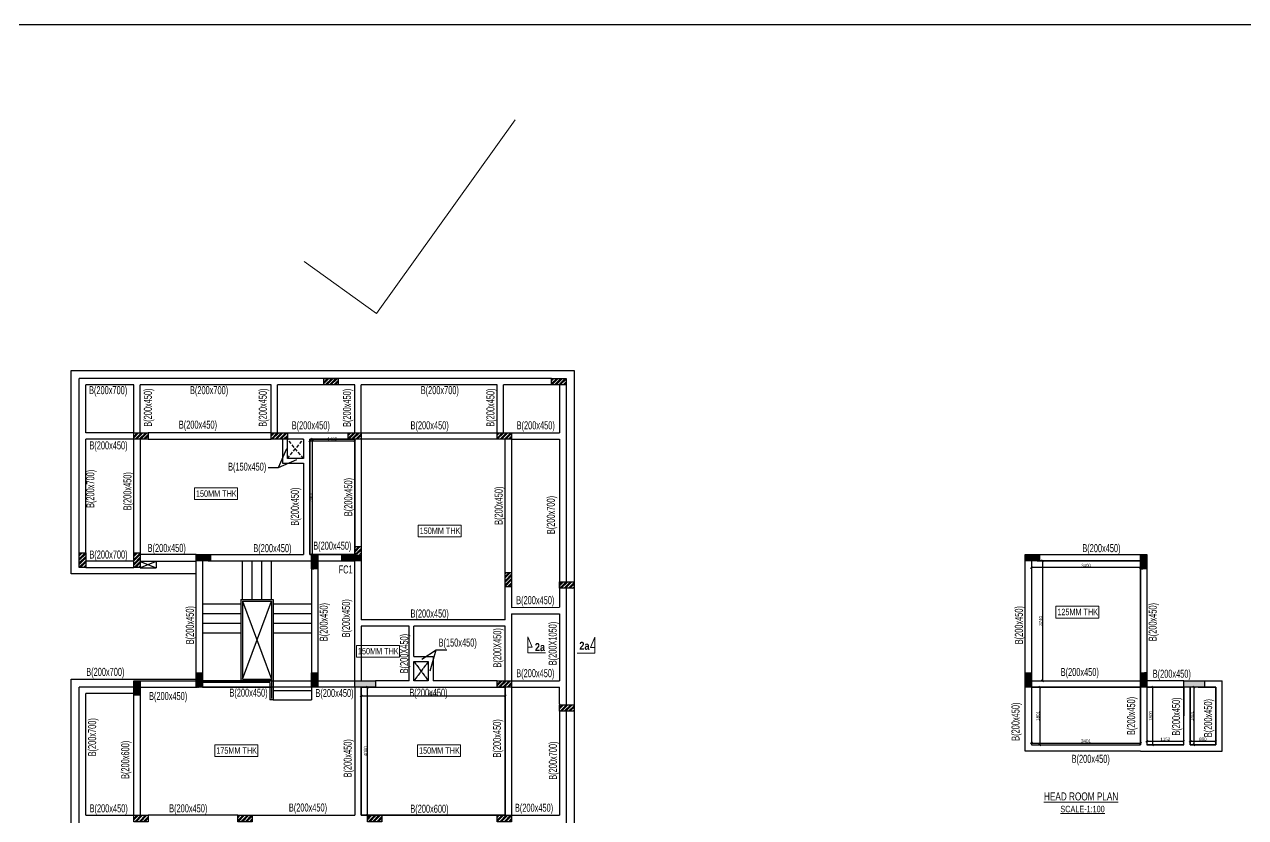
# Model space of a CAD drawing. Header units: millimetres. Extents: x 1798 to 243113, y 1193 to 150435.
# Drawn here: x 169807 to 207941, y 125672 to 150435 of the extents above; entities that cross this region are included whole.
import ezdxf

# ---------------------------------------------------------------- set-up
doc = ezdxf.new("R2010")
doc.units = ezdxf.units.MM
for name, pattern in [('CENTER', [50.8, 31.75, -6.35, 6.35, -6.35]), ('HIDDEN', [0.375, 0.25, -0.125]), ('HIDDEN2', [0.1875, 0.125, -0.0625])]:
    doc.linetypes.add(name, pattern=pattern)
for name, color, linetype, lineweight in [('-S-TEXT', 6, 'Continuous', 0), ('A-OPNG-WNDW', 4, 'Continuous', 20), ('A-SHAFT', 8, 'Continuous', 0), ('A-WALL', 1, 'Continuous', 30), ('S - BEAM TXT', 30, 'Continuous', 13), ('S - SLAB TXT', 2, 'Continuous', 13), ('SEC TEXT', 50, 'Continuous', 5), ('section symb', 5, 'Continuous', 0)]:
    doc.layers.add(name, color=color, linetype=linetype, lineweight=lineweight)
for name, color, linetype in [('A-RAILING', 212, 'Continuous'), ('A-STAIRCASE', 32, 'Continuous'), ('A-WALL-PATT', 7, 'Continuous'), ('beam', 4, 'Continuous'), ('column', 5, 'Continuous')]:
    doc.layers.add(name, color=color, linetype=linetype)
doc.styles.add('ARIAL', font='arial.ttf')
doc.styles.add('GFC', font='ARIALN.TTF')
doc.styles.add('S - GRID TXT', font='ARIALNB.TTF')
doc.styles.add('sd', font='ARIALNB.TTF')
doc.styles.add('SOBHA', font='swisscl.ttf')
doc.dimstyles.new('GFC- 50', dxfattribs={"dimscale": 100, "dimtxt": 1, "dimasz": 0.6, "dimexe": 0.2, "dimexo": 0, "dimgap": 0.1, "dimtad": 1, "dimdec": 0, "dimzin": 1, "dimdsep": 46, "dimtxsty": 'GFC', "dimblk": 'OBLIQUE', "dimcen": 0, "dimclrd": 8, "dimclre": 8, "dimclrt": 6, "dimazin": 2, "dimtfac": 1, "dimtdec": 0, "dimtmove": 1, "dimatfit": 3, "dimfxl": 1, "dimtolj": 1, "dimlwd": -1, "dimlwe": 9, "dimarcsym": 0})
pattern_1 = [(225, (92971.44, 144388.79), (66.29126, -66.29126), []), (225, (92927.24, 144388.79), (66.29126, -66.29126), [])]
pattern_2 = [(225, (90407.93, 155593.53), (66.29126, -66.29126), []), (225, (90363.74, 155593.53), (66.29126, -66.29126), [])]

# ---------------------------------------------------------------- blocks, each defined once
blk = doc.blocks.new('_OBLIQUE')
at = {"color": 0, "linetype": 'ByBlock'}
blk.add_line((-0.5, -0.5), (0.5, 0.5), dxfattribs=at)
blk = doc.blocks.new('*D753')
at = {"color": 8, "linetype": 'CENTER', "lineweight": 9, "transparency": 16777216}
for p, q in [((178720, 137483), (178720, 137411)), ((180120, 137483), (180120, 137411))]:
    blk.add_line(p, q, dxfattribs=at)
at = {"color": 8, "transparency": 16777216}
blk.add_line((178720, 137431), (180120, 137431), dxfattribs=at)
at = {"color": 8, "transparency": 16777216, "xscale": 60, "yscale": 60, "zscale": 60, "rotation": 180}
blk.add_blockref('_OBLIQUE', (178720, 137431), dxfattribs=at)
at = {"color": 8, "transparency": 16777216, "xscale": 60, "yscale": 60, "zscale": 60}
blk.add_blockref('_OBLIQUE', (180120, 137431), dxfattribs=at)
at = {"color": 6, "transparency": 16777216, "insert": (179420, 137492), "char_height": 100, "attachment_point": 5, "style": 'GFC'}
blk.add_mtext('\\A1;1400', dxfattribs=at)
blk = doc.blocks.new('*D754')
at = {"color": 8, "linetype": 'CENTER', "lineweight": 9, "transparency": 16777216}
for p, q in [((178720, 137483), (178826, 137483)), ((178720, 133883), (178826, 133883))]:
    blk.add_line(p, q, dxfattribs=at)
at = {"color": 8, "transparency": 16777216}
blk.add_line((178806, 133883), (178806, 137483), dxfattribs=at)
at = {"color": 8, "transparency": 16777216, "xscale": 60, "yscale": 60, "zscale": 60}
for p, rotation in [((178806, 137483), 90), ((178806, 133883), 270)]:
    blk.add_blockref('_OBLIQUE', p, dxfattribs=dict(at, rotation=rotation))
at = {"color": 6, "transparency": 16777216, "insert": (178744, 135683), "char_height": 100, "attachment_point": 5, "rotation": 90, "style": 'GFC'}
blk.add_mtext('\\A1;3601', dxfattribs=at)
blk = doc.blocks.new('*D755')
at = {"color": 8, "linetype": 'CENTER', "lineweight": 9, "transparency": 16777216}
for p, q in [((180320, 129743), (180539, 129743)), ((180320, 125743), (180539, 125743))]:
    blk.add_line(p, q, dxfattribs=at)
at = {"color": 8, "transparency": 16777216}
blk.add_line((180519, 125743), (180519, 129743), dxfattribs=at)
at = {"color": 8, "transparency": 16777216, "xscale": 60, "yscale": 60, "zscale": 60}
for p, rotation in [((180519, 129743), 90), ((180519, 125743), 270)]:
    blk.add_blockref('_OBLIQUE', p, dxfattribs=dict(at, rotation=rotation))
at = {"color": 6, "transparency": 16777216, "insert": (180457, 127743), "char_height": 100, "attachment_point": 5, "rotation": 90, "style": 'GFC'}
blk.add_mtext('\\A1;4000', dxfattribs=at)
blk = doc.blocks.new('*D756')
at = {"color": 8, "linetype": 'CENTER', "lineweight": 9, "transparency": 16777216}
for p, q in [((180320, 129743), (180320, 129449)), ((184820, 129743), (184820, 129449))]:
    blk.add_line(p, q, dxfattribs=at)
at = {"color": 8, "transparency": 16777216}
blk.add_line((180320, 129469), (184820, 129469), dxfattribs=at)
at = {"color": 8, "transparency": 16777216, "xscale": 60, "yscale": 60, "zscale": 60, "rotation": 180}
blk.add_blockref('_OBLIQUE', (180320, 129469), dxfattribs=at)
at = {"color": 8, "transparency": 16777216, "xscale": 60, "yscale": 60, "zscale": 60}
blk.add_blockref('_OBLIQUE', (184820, 129469), dxfattribs=at)
at = {"color": 6, "transparency": 16777216, "insert": (182570, 129530), "char_height": 100, "attachment_point": 5, "style": 'GFC'}
blk.add_mtext('\\A1;4500', dxfattribs=at)
blk = doc.blocks.new('*D763')
at = {"color": 8, "linetype": 'CENTER', "lineweight": 9, "transparency": 16777216}
for p, q in [((201258, 133683), (201258, 133462)), ((204658, 133683), (204658, 133462))]:
    blk.add_line(p, q, dxfattribs=at)
at = {"color": 8, "transparency": 16777216}
blk.add_line((204658, 133482), (201258, 133482), dxfattribs=at)
at = {"color": 8, "transparency": 16777216, "xscale": 60, "yscale": 60, "zscale": 60, "rotation": 180}
blk.add_blockref('_OBLIQUE', (201258, 133482), dxfattribs=at)
at = {"color": 8, "transparency": 16777216, "xscale": 60, "yscale": 60, "zscale": 60}
blk.add_blockref('_OBLIQUE', (204658, 133482), dxfattribs=at)
at = {"color": 6, "transparency": 16777216, "insert": (202958, 133543), "char_height": 100, "attachment_point": 5, "style": 'GFC'}
blk.add_mtext('\\A1;3400', dxfattribs=at)
blk = doc.blocks.new('*D764')
at = {"color": 8, "linetype": 'CENTER', "lineweight": 9, "transparency": 16777216}
for p, q in [((201258, 133683), (201621, 133683)), ((201258, 129943), (201621, 129943))]:
    blk.add_line(p, q, dxfattribs=at)
at = {"color": 8, "transparency": 16777216}
blk.add_line((201601, 133683), (201601, 129943), dxfattribs=at)
at = {"color": 8, "transparency": 16777216, "xscale": 60, "yscale": 60, "zscale": 60}
for p, rotation in [((201601, 133683), 90), ((201601, 129943), 270)]:
    blk.add_blockref('_OBLIQUE', p, dxfattribs=dict(at, rotation=rotation))
at = {"color": 6, "transparency": 16777216, "insert": (201540, 131813), "char_height": 100, "attachment_point": 5, "rotation": 90, "style": 'GFC'}
blk.add_mtext('\\A1;3740', dxfattribs=at)
blk = doc.blocks.new('*D765')
at = {"color": 8, "linetype": 'CENTER', "lineweight": 9, "transparency": 16777216}
for p, q in [((201258, 127943), (201258, 128020)), ((204659, 127943), (204659, 128020))]:
    blk.add_line(p, q, dxfattribs=at)
at = {"color": 8, "transparency": 16777216}
blk.add_line((201258, 128000), (204659, 128000), dxfattribs=at)
at = {"color": 8, "transparency": 16777216, "xscale": 60, "yscale": 60, "zscale": 60, "rotation": 180}
blk.add_blockref('_OBLIQUE', (201258, 128000), dxfattribs=at)
at = {"color": 8, "transparency": 16777216, "xscale": 60, "yscale": 60, "zscale": 60}
blk.add_blockref('_OBLIQUE', (204659, 128000), dxfattribs=at)
at = {"color": 6, "transparency": 16777216, "insert": (202959, 128061), "char_height": 100, "attachment_point": 5, "style": 'GFC'}
blk.add_mtext('\\A1;3401', dxfattribs=at)
blk = doc.blocks.new('*D728')
at = {"color": 8, "linetype": 'CENTER', "lineweight": 9, "transparency": 16777216}
for p, q in [((201258, 129744), (201534, 129744)), ((201258, 127943), (201534, 127943))]:
    blk.add_line(p, q, dxfattribs=at)
at = {"color": 8, "transparency": 16777216}
blk.add_line((201514, 129744), (201514, 127943), dxfattribs=at)
at = {"color": 8, "transparency": 16777216, "xscale": 60, "yscale": 60, "zscale": 60}
for p, rotation in [((201514, 129744), 90), ((201514, 127943), 270)]:
    blk.add_blockref('_OBLIQUE', p, dxfattribs=dict(at, rotation=rotation))
at = {"color": 6, "transparency": 16777216, "insert": (201453, 128844), "char_height": 100, "attachment_point": 5, "rotation": 90, "style": 'GFC'}
blk.add_mtext('\\A1;1801', dxfattribs=at)
blk = doc.blocks.new('*D729')
at = {"color": 8, "linetype": 'CENTER', "lineweight": 9, "transparency": 16777216}
for p, q in [((204857, 129743), (205059, 129743)), ((204857, 127943), (205059, 127943))]:
    blk.add_line(p, q, dxfattribs=at)
at = {"color": 8, "transparency": 16777216}
blk.add_line((205039, 129743), (205039, 127943), dxfattribs=at)
at = {"color": 8, "transparency": 16777216, "xscale": 60, "yscale": 60, "zscale": 60}
for p, rotation in [((205039, 129743), 90), ((205039, 127943), 270)]:
    blk.add_blockref('_OBLIQUE', p, dxfattribs=dict(at, rotation=rotation))
at = {"color": 6, "transparency": 16777216, "insert": (204978, 128843), "char_height": 100, "attachment_point": 5, "rotation": 90, "style": 'GFC'}
blk.add_mtext('\\A1;1800', dxfattribs=at)
blk = doc.blocks.new('*D730')
at = {"color": 8, "linetype": 'CENTER', "lineweight": 9, "transparency": 16777216}
for p, q in [((204857, 127943), (204857, 128076)), ((206008, 127943), (206008, 128076))]:
    blk.add_line(p, q, dxfattribs=at)
at = {"color": 8, "transparency": 16777216}
blk.add_line((204857, 128056), (206008, 128056), dxfattribs=at)
at = {"color": 8, "transparency": 16777216, "xscale": 60, "yscale": 60, "zscale": 60, "rotation": 180}
blk.add_blockref('_OBLIQUE', (204857, 128056), dxfattribs=at)
at = {"color": 8, "transparency": 16777216, "xscale": 60, "yscale": 60, "zscale": 60}
blk.add_blockref('_OBLIQUE', (206008, 128056), dxfattribs=at)
at = {"color": 6, "transparency": 16777216, "insert": (205432, 128117), "char_height": 100, "attachment_point": 5, "style": 'GFC'}
blk.add_mtext('\\A1;1152', dxfattribs=at)
blk = doc.blocks.new('*D731')
at = {"color": 8, "linetype": 'CENTER', "lineweight": 9, "transparency": 16777216}
for p, q in [((206208, 129743), (206347, 129743)), ((206208, 127943), (206347, 127943))]:
    blk.add_line(p, q, dxfattribs=at)
at = {"color": 8, "transparency": 16777216}
blk.add_line((206327, 129743), (206327, 127943), dxfattribs=at)
at = {"color": 8, "transparency": 16777216, "xscale": 60, "yscale": 60, "zscale": 60}
for p, rotation in [((206327, 129743), 90), ((206327, 127943), 270)]:
    blk.add_blockref('_OBLIQUE', p, dxfattribs=dict(at, rotation=rotation))
at = {"color": 6, "transparency": 16777216, "insert": (206265, 128843), "char_height": 100, "attachment_point": 5, "rotation": 90, "style": 'GFC'}
blk.add_mtext('\\A1;1801', dxfattribs=at)
blk = doc.blocks.new('*D732')
at = {"color": 8, "linetype": 'CENTER', "lineweight": 9, "transparency": 16777216}
for p, q in [((206208, 127943), (206208, 128080)), ((207008, 127943), (207008, 128080))]:
    blk.add_line(p, q, dxfattribs=at)
at = {"color": 8, "transparency": 16777216}
blk.add_line((206208, 128060), (207008, 128060), dxfattribs=at)
at = {"color": 8, "transparency": 16777216, "xscale": 60, "yscale": 60, "zscale": 60, "rotation": 180}
blk.add_blockref('_OBLIQUE', (206208, 128060), dxfattribs=at)
at = {"color": 8, "transparency": 16777216, "xscale": 60, "yscale": 60, "zscale": 60}
blk.add_blockref('_OBLIQUE', (207008, 128060), dxfattribs=at)
at = {"color": 6, "transparency": 16777216, "insert": (206608, 128121), "char_height": 100, "attachment_point": 5, "style": 'GFC'}
blk.add_mtext('\\A1;800', dxfattribs=at)

msp = doc.modelspace()

# ---------------------------------------------------------------- hatches: boundary and pattern name
at = {"transparency": 33554559}
h = msp.add_hatch(color=8, dxfattribs=at)
h.dxf.hatch_style = 1
h.paths.add_polyline_path([(179719.9, 133882.6), (180119.9, 133882.6), (180119.9, 133682.7), (179719.9, 133682.7)])
h = msp.add_hatch(color=8, dxfattribs=at)
h.dxf.hatch_style = 1
h.paths.add_polyline_path([(180319.9, 133883.1), (180119.9, 133883.1), (180119.9, 133683.1), (180319.9, 133683.1)])
at = {"layer": 'A-WALL-PATT', "ltscale": 25}
h = msp.add_hatch(dxfattribs=at)
h.set_pattern_fill('ANSI32', color=8, scale=250, angle=180)
h.set_pattern_definition(pattern_1)
h.paths.add_polyline_path([(179605, 139183.1), (179605, 139383.1), (179155, 139383.1), (179155, 139183.1)])
h = msp.add_hatch(dxfattribs=at)
h.set_pattern_fill('ANSI32', color=8, scale=250, angle=180)
h.set_pattern_definition(pattern_1)
h.paths.add_polyline_path([(186719.6, 139183.1), (186719.6, 139383.1), (186269.6, 139383.1), (186269.6, 139183.1)])
h = msp.add_hatch(dxfattribs=at)
h.set_pattern_fill('ANSI32', color=8, scale=250, angle=180)
h.set_pattern_definition(pattern_1)
h.paths.add_polyline_path([(173670, 137683.1), (173220, 137683.1), (173220, 137483.1), (173670, 137483.1)])
h = msp.add_hatch(dxfattribs=at)
h.set_pattern_fill('ANSI32', color=8, scale=250, angle=180)
h.set_pattern_definition(pattern_1)
h.paths.add_polyline_path([(177510, 137683.1), (177510, 137483.1), (178020, 137483.1), (178020, 137683.1)])
h = msp.add_hatch(dxfattribs=at)
h.set_pattern_fill('ANSI32', color=8, scale=250, angle=180)
h.set_pattern_definition(pattern_1)
h.paths.add_polyline_path([(179920, 137483.5), (180320, 137483.5), (180320, 137683.5), (179920, 137683.5)])
h = msp.add_hatch(dxfattribs=at)
h.set_pattern_fill('ANSI32', color=8, scale=250, angle=180)
h.set_pattern_definition(pattern_1)
h.paths.add_polyline_path([(184570, 137683.1), (184570, 137483.1), (185020, 137483.1), (185020, 137683.1)])
h = msp.add_hatch(dxfattribs=at)
h.set_pattern_fill('ANSI32', color=8, scale=250, angle=180)
h.set_pattern_definition(pattern_1)
h.paths.add_polyline_path([(171519.6, 133483.1), (171719.6, 133483.1), (171719.6, 133933.1), (171519.6, 133933.1)])
h = msp.add_hatch(dxfattribs=at)
h.set_pattern_fill('ANSI32', color=8, scale=250, angle=180)
h.set_pattern_definition(pattern_1)
h.paths.add_polyline_path([(173219.9, 133483.1), (173419.9, 133483.1), (173419.9, 133933.1), (173219.9, 133933.1)])
at = {"layer": 'A-WALL-PATT'}
h = msp.add_hatch(dxfattribs=at)
h.set_pattern_fill('ANSI31', color=8)
h.set_pattern_definition([(45, (94454.39451, 144389.25529), (-0.08838834765, 0.08838834765), [])])
h.paths.add_polyline_path([(175169.9, 133883.1), (175169.9, 133683.1), (175619.9, 133683.1), (175619.9, 133883.1)])
h = msp.add_hatch(dxfattribs=at)
h.set_pattern_fill('ANSI31', color=8, angle=-90)
h.set_pattern_definition([(315, (189476.10715, 218196.24599), (0.08838834765, 0.08838834765), [])])
h.paths.add_polyline_path([(178970, 133883.1), (178770, 133883.1), (178770, 133433.1), (178970, 133433.1)])
at = {"layer": 'A-WALL-PATT', "ltscale": 25}
h = msp.add_hatch(dxfattribs=at)
h.set_pattern_fill('ANSI32', color=8, scale=250, angle=180)
h.set_pattern_definition(pattern_1)
h.paths.add_polyline_path([(180319.9, 133883.1), (180319.9, 134133.1), (180119.9, 134133.1), (180119.9, 133883.1)])
at = {"layer": 'A-WALL-PATT'}
h = msp.add_hatch(dxfattribs=at)
h.set_pattern_fill('ANSI31', color=8)
h.set_pattern_definition([(45, (120342.82881, 144389.25529), (-0.08838834765, 0.08838834765), [])])
h.paths.add_polyline_path([(201058.3, 133883.1), (201058.3, 133683.1), (201508.3, 133683.1), (201508.3, 133883.1)])
h = msp.add_hatch(dxfattribs=at)
h.set_pattern_fill('ANSI31', color=8, angle=-90)
h.set_pattern_definition([(315, (215364.54146, 218196.24599), (0.08838834765, 0.08838834765), [])])
h.paths.add_polyline_path([(204858.4, 133883.1), (204658.4, 133883.1), (204658.4, 133433.1), (204858.4, 133433.1)])
at = {"layer": 'A-WALL-PATT', "ltscale": 25}
h = msp.add_hatch(dxfattribs=at)
h.set_pattern_fill('ANSI32', color=8, scale=250, angle=180)
h.set_pattern_definition([(225, (92971.44, 144455.79), (66.29126, -66.29126), []), (225, (92927.24, 144455.79), (66.29126, -66.29126), [])])
h.paths.add_polyline_path([(184819.9, 132875.5), (185019.9, 132875.5), (185019.9, 133325.5), (184819.9, 133325.5)])
h = msp.add_hatch(dxfattribs=at)
h.set_pattern_fill('ANSI32', color=8, scale=250, angle=180)
h.set_pattern_definition(pattern_2)
h.paths.add_polyline_path([(186519.4, 133032.2), (186519.4, 132832.2), (186969.4, 132832.2), (186969.4, 133032.2)])
at = {"layer": 'A-WALL-PATT'}
h = msp.add_hatch(dxfattribs=at)
h.set_pattern_fill('ANSI31', color=8, angle=90)
h.set_pattern_definition([(135, (94454.39451, 144389.25529), (-0.08838834765, -0.08838834765), [])])
h.paths.add_polyline_path([(175369.9, 129743.1), (175369.9, 130193.1), (175169.9, 130193.1), (175169.9, 129743.1)])
h = msp.add_hatch(dxfattribs=at)
h.set_pattern_fill('ANSI31', color=8, angle=90)
h.set_pattern_definition([(135, (164323.83025, 45429.39743), (-0.08838834765, -0.08838834765), [])])
h.paths.add_polyline_path([(178770, 129743.1), (178970, 129743.1), (178970, 130193.1), (178770, 130193.1)])
h = msp.add_hatch(dxfattribs=at)
h.set_pattern_fill('ANSI31', color=8, angle=90)
h.set_pattern_definition([(135, (120342.82881, 144389.25529), (-0.08838834765, -0.08838834765), [])])
h.paths.add_polyline_path([(201258.3, 129743.1), (201258.3, 130193.1), (201058.3, 130193.1), (201058.3, 129743.1)])
h = msp.add_hatch(dxfattribs=at)
h.set_pattern_fill('ANSI31', color=8, angle=90)
h.set_pattern_definition([(135, (190212.26456, 45429.39743), (-0.08838834765, -0.08838834765), [])])
h.paths.add_polyline_path([(204658.4, 129743.1), (204858.4, 129743.1), (204858.4, 130193.1), (204658.4, 130193.1)])
h = msp.add_hatch(dxfattribs=at)
h.set_pattern_fill('ANSI31', color=8, scale=250)
h.set_pattern_definition([(45, (94454.395, 144389.255), (-22.097087, 22.097087), [])])
h.paths.add_polyline_path([(173419.9, 129493.1), (173419.9, 129943.1), (173219.9, 129943.1), (173219.9, 129493.1)])
at = {"layer": 'A-WALL-PATT', "ltscale": 25}
h = msp.add_hatch(color=8, dxfattribs=at)
h.dxf.hatch_style = 1
h.paths.add_polyline_path([(180119.8, 129943.1), (180119.8, 129743.1), (180769.8, 129743.1), (180769.8, 129943.1)])
h = msp.add_hatch(dxfattribs=at)
h.set_pattern_fill('ANSI32', color=8, scale=250, angle=180)
h.set_pattern_definition(pattern_1)
h.paths.add_polyline_path([(184570, 129943.1), (184570, 129743.1), (185020, 129743.1), (185020, 129943.1)])
h = msp.add_hatch(color=8, dxfattribs=at)
h.dxf.hatch_style = 1
h.paths.add_polyline_path([(206008.3, 129943.1), (206008.3, 129743.1), (206658.3, 129743.1), (206658.3, 129943.1)])
h = msp.add_hatch(dxfattribs=at)
h.set_pattern_fill('ANSI32', color=8, scale=250, angle=180)
h.set_pattern_definition(pattern_2)
h.paths.add_polyline_path([(186520, 129192.2), (186520, 128992.2), (186970, 128992.2), (186970, 129192.2)])
h = msp.add_hatch(dxfattribs=at)
h.set_pattern_fill('ANSI32', color=8, scale=250, angle=180)
h.set_pattern_definition(pattern_1)
h.paths.add_polyline_path([(173669.9, 125543.1), (173669.9, 125743.1), (173219.9, 125743.1), (173219.9, 125543.1)])
h = msp.add_hatch(dxfattribs=at)
h.set_pattern_fill('ANSI32', color=8, scale=250, angle=180)
h.set_pattern_definition(pattern_1)
h.paths.add_polyline_path([(176469.9, 125743.1), (176469.9, 125543.1), (176919.9, 125543.1), (176919.9, 125743.1)])
h = msp.add_hatch(dxfattribs=at)
h.set_pattern_fill('ANSI32', color=8, scale=250, angle=180)
h.set_pattern_definition(pattern_1)
h.paths.add_polyline_path([(180519.9, 125743.1), (180519.9, 125543.1), (180969.9, 125543.1), (180969.9, 125743.1)])
h = msp.add_hatch(dxfattribs=at)
h.set_pattern_fill('ANSI32', color=8, scale=250, angle=180)
h.set_pattern_definition(pattern_1)
h.paths.add_polyline_path([(184570, 125743.1), (184570, 125543.1), (185020, 125543.1), (185020, 125743.1)])

# ---------------------------------------------------------------- linework, layer by layer
at = {"color": 40, "true_color": 0xf8d731, "elevation": -27.9}
for points in [[(178720, 137483.1), (180119.9, 137483.1), (180119.9, 133882.6), (178720, 133882.6)], [(201258.3, 129943.1), (204658.4, 129943.1), (204658.4, 133683.1), (201258.3, 133683.1)], [(180320, 129743.1), (184820, 129743.1), (184820, 125743.1), (180320, 125743.1)], [(201258.3, 127943.1), (204659, 127943.1), (204659, 129744.2), (201258.3, 129744.2)], [(204856.7, 127942.5), (206008.3, 127942.5), (206008.3, 129742.9), (204856.7, 129742.9)], [(206208.3, 127942.5), (207008.1, 127942.5), (207008.1, 129743.1), (206208.3, 129743.1)]]:
    msp.add_lwpolyline(points, close=True, dxfattribs=at)
at = {"layer": 'A-OPNG-WNDW'}
for p, q in [((180800, 141413.4), (185130.2, 147456)), ((178544.3, 143029.8), (180800, 141413.4))]:
    msp.add_line(p, q, dxfattribs=at)
at = {"layer": 'A-RAILING', "color": 8}
for p, q in [((176569.9, 132483.1, -27.9), (176569.9, 131825.2, -27.9)), ((176569.9, 132483.1, -27.9), (177569.9, 132483.1, -27.9)), ((176619.9, 132433.1, -27.9), (176619.9, 131818.9, -27.9)), ((176619.9, 132433.1, -27.9), (177519.9, 132433.1, -27.9)), ((177519.9, 132433.1, -27.9), (177519.9, 129390.2, -27.9)), ((177569.9, 132483.1, -27.9), (177569.9, 129343.1, -27.9)), ((176569.9, 131825.2, -27.9), (176569.9, 129943.1, -27.9)), ((176619.9, 131818.9, -27.9), (176619.9, 129993.1, -27.9)), ((177469.9, 129893.1, -27.9), (175369.9, 129893.1, -27.9)), ((176569.9, 129943.1, -27.9), (177519.9, 129943.1, -27.9)), ((176569.9, 129943.1, -27.9), (177519.9, 129943.1, -27.9)), ((176619.9, 129993.1, -27.9), (177519.9, 129993.1, -27.9)), ((177469.9, 129893.1, -27.9), (177469.9, 129343.1, -27.9)), ((177569.9, 129343.1, -27.9), (177469.9, 129343.1, -27.9))]:
    msp.add_line(p, q, dxfattribs=at)
at = {"layer": 'A-RAILING'}
msp.add_line((177519.9, 129943.1, -27.9), (175369.9, 129943.1, -27.9), dxfattribs=at)
at = {"layer": 'A-SHAFT', "linetype": 'HIDDEN2', "ltscale": 50}
for p, q in [((182420.1, 130543.1, -75.5), (181970.1, 129943.1, -75.5)), ((181970.1, 130543.1, -75.5), (182420.1, 129943.1, -75.5))]:
    msp.add_line(p, q, dxfattribs=at)
at = {"layer": 'A-STAIRCASE', "color": 8, "linetype": 'Continuous', "ltscale": 50}
for p, q in [((176619.9, 132483.1, -27.9), (176619.9, 133683.1, -27.9)), ((176919.9, 132483.1, -27.9), (176919.9, 133683.1, -27.9)), ((177219.9, 132483.1, -27.9), (177219.9, 133683.1, -27.9)), ((177519.9, 132483.1, -27.9), (177519.9, 133683.1, -27.9)), ((175369.9, 132343.1, -27.9), (176569.9, 132343.1, -27.9)), ((177569.9, 132343.1, -27.9), (178769.9, 132343.1, -27.9)), ((175369.9, 132043.1, -27.9), (176569.9, 132043.1, -27.9)), ((177569.9, 132043.1, -27.9), (178769.9, 132043.1, -27.9)), ((175369.9, 131743.1, -27.9), (176569.9, 131743.1, -27.9)), ((177569.9, 131743.1, -27.9), (178769.9, 131743.1, -27.9)), ((175369.9, 131443.1, -27.9), (176569.9, 131443.1, -27.9)), ((177569.9, 131443.1, -27.9), (178769.9, 131443.1, -27.9)), ((175369.9, 129943.1, -27.9), (176569.9, 129943.1, -27.9)), ((177569.9, 129943.1, -27.9), (178769.9, 129943.1, -27.9)), ((178768.1, 129743.1, -27.9), (178769.9, 129343.1, -27.9)), ((177569.9, 129643.1, -27.9), (178769.9, 129643.1, -27.9)), ((177569.9, 129343.1, -27.9), (178769.9, 129343.1, -27.9))]:
    msp.add_line(p, q, dxfattribs=at)
at = {"layer": 'A-STAIRCASE', "color": 8, "ltscale": 50}
for p, q in [((176619.5, 129993.1, -27.9), (177519.9, 132433.1, -27.9)), ((176619.9, 132433.1, -27.9), (177519.9, 129993.1, -27.9))]:
    msp.add_line(p, q, dxfattribs=at)
at = {"layer": 'A-STAIRCASE', "color": 8, "linetype": 'Continuous', "ltscale": 1000}
for p, q in [((175369.9, 129943.1, -27.9), (176569.9, 129943.1, -27.9)), ((177569.9, 129943.1, -27.9), (178769.9, 129943.1, -27.9))]:
    msp.add_line(p, q, dxfattribs=at)
at = {"layer": 'A-WALL', "color": 8, "elevation": -27.9}
for points in [[(175369.9, 129943.1), (177519.9, 129943.1)], [(175369.9, 129743.1), (177519.9, 129743.1)]]:
    msp.add_lwpolyline(points, dxfattribs=at)
at = {"layer": 'beam', "color": 4}
for p, q in [((186269.6, 139383.1, 119491.7), (171519.9, 139383.1, -27.9)), ((171519.9, 133933.1, 119491.7), (171519.9, 139383.1, -27.9)), ((186719.9, 139383.1, -27.9), (186719.9, 133416.4, -27.9)), ((171719.9, 137683.1, -27.9), (171719.9, 139183.1, -27.9)), ((173220, 139183.1, -27.9), (171719.9, 139183.1, -27.9)), ((173220, 137683.1, -27.9), (173220, 139183.1, -27.9)), ((175169.9, 139183.1, -27.9), (173420, 139183.1, -27.9)), ((173420, 137683.1, -27.9), (173420, 139183.1, -27.9)), ((177511.2, 139183.1, -27.9), (175169.9, 139183.1, -27.9)), ((177511.2, 137683.1, -27.9), (177511.2, 139183.1, -27.9)), ((180120, 139183.1, -27.9), (177711.2, 139183.1, -27.9)), ((177711.2, 137683.1, -27.9), (177711.2, 139183.1, -27.9)), ((180120, 139183.1, -27.9), (180119.9, 139183.1, -27.9)), ((180120, 137686, 119491.7), (180120, 139183.1, 119491.7)), ((184569.8, 139183.1, -27.9), (180320, 139183.1, -27.9)), ((180320, 137686, 119491.7), (180320, 139183.1, 119491.7)), ((184569.8, 137686, -27.9), (184569.8, 139186, -27.9)), ((186269.6, 139183.1, 119491.7), (184769.8, 139186, -27.9)), ((184769.8, 137686, -27.9), (184769.8, 139186, -27.9)), ((186519.9, 139183.1, -27.9), (186519.9, 137683.1, -27.9)), ((173220.5, 137683.1, -27.9), (171719.9, 137683.1, -27.9)), ((177510, 137683.1, -27.9), (173670, 137683.1, -27.9)), ((178020, 137683.1, 69584.1), (180120, 137683.1, 124746.9)), ((180320, 137683.1, 119491.7), (184570, 137683.1, -27.9)), ((185020, 137683.1, -27.9), (186519.9, 137683.1, -27.9)), ((171719.9, 133933.1, 119491.7), (171719.9, 137483.1, -27.9)), ((173220.5, 137483.1, -27.9), (171719.9, 137483.1, -27.9)), ((173219.9, 133933, 119663.8), (173219.9, 137483.1, -18136.9)), ((173420, 137483.1, -18136.9), (173419.6, 133886, 239017.6)), ((173670, 137483.1, 42253.2), (177510, 137483.1, -27.9)), ((178520, 137483.1, 80029.4), (178020, 137483.1, 65935.2)), ((180120, 137483.1, 125131.2), (178720, 137483.1, 85667.2)), ((178720, 137483.1, -27.9), (178720, 133883.3, -27.9)), ((180120, 134136, -37377.7), (180120, 137483.1, 129306.3)), ((184570, 137483.1, -27.9), (180320, 137483.1, 119491.7)), ((180320, 137483.1, 119491.7), (180320, 134136, 119491.7)), ((184819.9, 133325.5, -239053), (184820.1, 137486, -132.9)), ((185019.9, 137486, 119386.6), (185019.7, 133325.5, -241284.8)), ((185020, 137486, -27.9), (186519.9, 137483.1, -27.9)), ((186519.9, 137483.1, -27.9), (186520, 132808.6, -8)), ((178520, 136736, -27.9), (178520, 133883.3, -27.9)), ((175170.1, 133883.1, -75.5), (173419.9, 133883.1, 119663.8)), ((175619.9, 133883.1, -27.9), (178370, 133883.1, 76410.7)), ((178370, 133883.1, 76410.7), (178520, 133883.3, -27.9)), ((178720, 133883.1, 86139.1), (180119.9, 133883.1, 125050.7)), ((201508.3, 133883.1, -27.9), (204658.4, 133883.1, -27.9)), ((171719.6, 133483.1, 119491.7), (173219.6, 133483.1, -27.9)), ((171719.9, 133686, 34213.3), (173219.6, 133686, 239017.6)), ((175170.1, 133670.1, -239122), (173419.6, 133670.1, -76.5)), ((175169.9, 130193.1, -27.9), (175169.9, 133683.1, -27.9)), ((175369.9, 133683.1, -27.9), (175369.9, 130193.1, -27.9)), ((175619.9, 133683.1, -27.9), (180119.8, 133683.1, 125048.9)), ((180119.8, 129943.1, -27.9), (180119.8, 133683.1, -27.9)), ((180319.8, 133683.1, 119491.7), (180319.8, 131843.1, 60690.6)), ((201058.3, 130193.1, -27.9), (201058.3, 133683.1, -27.9)), ((201258.3, 133683.1, -27.9), (201258.3, 130193.1, -27.9)), ((201508.3, 133683.1, -27.9), (204658.4, 133683.1, -27.9)), ((186719.9, 133416.4, -27.9), (186719.9, 133032.2, -27.9)), ((184819.9, 131843.1, -146.5), (184819.9, 132875.5, -255633.1)), ((185019.9, 132875.5, -247450.9), (185019.9, 132233.6, -166993.6)), ((186520, 132808.6, -8), (186520, 132236.6, -12)), ((186719.9, 132832.2, -27.9), (186719.9, 129192.2, -27.9)), ((185019.9, 132233.6, -239055.1), (186520, 132236.6, -239055.1)), ((185019.9, 132036.6, -142291), (185019.9, 129943.1, 120104.7)), ((185019.9, 132036.6, -239055.1), (186519.9, 132036.6, -254995.9)), ((186519.9, 132036.6, -13.4), (186519.9, 129943.1, -27.9)), ((181119.7, 131843.1, 47200.9), (180319.8, 131843.1, 57992.9)), ((180319.8, 131643.1, 54299.2), (180319.8, 129943.1, -27.9)), ((181119.7, 131643.1, 47200.9), (180319.8, 131643.1, 57992.9)), ((184819.9, 131843.1, -2726.5), (181119.7, 131843.1, 47200.9)), ((181519.9, 131643.1, 41800.4), (181119.7, 131643.1, 47200.9)), ((181819.9, 131643.1, 37752.5), (181519.9, 131643.1, 41800.4)), ((184819.9, 131643.1, -2726.5), (181969.9, 131643.1, 35728.6)), ((184820, 129943.1, 119783.4), (184819.9, 131643.1, 263.9)), ((171519.8, 119643.1, 119491.7), (171519.8, 129743.1, 320787.7)), ((173224.8, 129743.1, 320787.7), (171519.8, 129743.1, 320787.7)), ((173419.9, 129943.1, -27.9), (175169.9, 129943.1, 119491.7)), ((173419.9, 129743.1, -27.9), (175169.9, 129743.1, -27.9)), ((175369.9, 129943.1, -27.9), (178768.1, 129943.1, -27.9)), ((180119.8, 129743.1, -27.9), (175369.9, 129743.1, -27.9)), ((178968.1, 129943.1, -27.9), (180119.8, 129943.1, -27.9)), ((180120, 129746, -27.9), (180119.9, 125743.1, -27.9)), ((180320, 129746, -27.9), (180320, 125746, -27.9)), ((181519.9, 129943.1, -27.9), (180769.8, 129943.1, -27.9)), ((180769.8, 129743.1, -27.9), (184570, 129743.1, -27.9)), ((181819.9, 129943.1, -27.9), (181519.9, 129943.1, -27.9)), ((182419.9, 129943.1, -27.9), (181969.9, 129943.1, -27.9)), ((184570, 129943.1, -27.9), (182569.9, 129943.1, -27.9)), ((184820, 125743.1, -54.1), (184820, 129743.1, -54.1)), ((185020, 129943.1, -27.9), (186520, 129937.3, 90.8)), ((185020, 129743.1, -54.1), (185020, 125743.1, 119465.4)), ((185020, 129743.1, 213841.2), (186521.3, 129743.1, 24955.8)), ((201058.3, 127743.1, -27.9), (201058.3, 129743.1, -27.9)), ((201258.3, 129943.1, -27.9), (204658.4, 129943.1, -27.9)), ((201258.3, 129743.1, -27.9), (204659, 129743.1, 7615.5)), ((201258.3, 129743.1, -27.9), (201258.4, 127943.1, -27.9)), ((204659, 129744.2, 7619.7), (204658.3, 127943.1, -27.9)), ((204858.4, 129743.1, -27.9), (204856.7, 127942.5, -27.9)), ((206008.3, 129943.1, -27.9), (204858.3, 129943.1, -27.9)), ((204858.3, 129744.2, -27.9), (206008.3, 129742.9, -27.9)), ((206008.3, 129743.1, -27.9), (206007.6, 127942.5, -27.9)), ((206208.3, 127942.5, -27.9), (206208.3, 129743.1, -27.9)), ((206458.3, 129943.1, -27.9), (207208.1, 129943.1, -27.9)), ((206458.3, 129743.1, -27.9), (207008.1, 129742.9, -27.9)), ((207008.1, 129743.1, -27.9), (207007.4, 127942.5, -27.9)), ((207208.1, 127742.4, -27.9), (207208.1, 129943.1, -27.9)), ((171719.8, 125743.1, 58274.3), (171719.8, 129543.1, 2887.2)), ((173224.8, 129543.1, 320787.7), (171719.8, 129543.1, 320787.7)), ((173219.9, 125743.1, -27.9), (173219.9, 129493.1, -27.9)), ((173419.9, 129493.1, -27.9), (173419.9, 125743.1, 119491.7)), ((186519.9, 128992.2, -13.9), (186519.9, 125743.1, -27.9)), ((186520, 129218.5, 119491.7), (186520, 129192.2, 118584.2)), ((186719.9, 128992.2, -27.9), (186719.9, 119646, -27.9)), ((201258.3, 127943.1, -27.9), (204658.3, 127943.1, -27.9)), ((206007.6, 127942.5, -27.9), (204856.7, 127942.5, -27.9)), ((207007.4, 127942.5, -27.9), (206208.3, 127942.5, -27.9)), ((204659, 127743.3, -27.9), (201058.3, 127743.1, -27.9)), ((204659, 127743.3, -27.9), (207208.1, 127742.4, -27.9)), ((206009.9, 127742.4, -27.9), (206009.9, 127742.8, -27.9)), ((171719.8, 125743.1, 120381), (173219.9, 125743.1, 119491.7)), ((176469.9, 125743.1, 121151.7), (173669.9, 125743.1, 119491.7)), ((176919.9, 125743.1, 119491.7), (180119.9, 125743.1, -27.9)), ((180319.9, 125743.1, 6612.1), (180519.9, 125743.1, -27.9)), ((180969.9, 125743.1, -27.9), (184570, 125743.1, 126524.5)), ((185020, 125742.2, 119491.6), (186519.9, 125743.1, 119491.7))]:
    msp.add_line(p, q, dxfattribs=at)
at = {"layer": 'beam'}
for p, q in [((177870, 137490.2, -27.9), (177870, 136736, -27.9)), ((178020, 136886, -27.9), (178020, 137483.1, -27.9)), ((178520, 137483.1, -27.9), (178520, 136886, -27.9)), ((177870, 136736, -27.9), (178520, 136736, -27.9)), ((178520, 136886, -27.9), (178020, 136886, -27.9)), ((173920.1, 133670.1, 219971.2), (173920.1, 133470.1, -19067.9)), ((173419.9, 133467.2, 100623.7), (173920.1, 133470.1, -19068.9)), ((178768.1, 133433.1, -27.9), (178768.1, 130193.1, -27.9)), ((178970, 133433.1, -27.9), (178968.1, 130193.1, -27.9)), ((204656.5, 133433.1, -27.9), (204656.5, 130193.1, -27.9)), ((204858.4, 133433.1, -27.9), (204856.5, 130193.1, -27.9)), ((181819.9, 129943.1, -27.9), (181819.9, 131643.1, -27.9)), ((181969.9, 130696, -27.9), (181969.9, 131643.1, -27.9)), ((181969.9, 130696, -27.9), (182569.9, 130696, -27.9)), ((181969.9, 129943.1, -27.9), (181969.9, 130546, -27.9)), ((181969.9, 130546, -27.9), (182419.9, 130546, -27.9)), ((182419.9, 130546, -27.9), (182419.9, 129943.1, -27.9)), ((182569.9, 130696, -27.9), (182569.9, 129943.1, -27.9)), ((186520, 129218.5, 119491.7), (186521.3, 129743.1, 24955.8))]:
    msp.add_line(p, q, dxfattribs=at)
at = {"layer": 'beam', "color": 8, "linetype": 'HIDDEN', "ltscale": 400}
for p, q in [((178520, 136886, -27.9), (178020, 137483.1, -27.9)), ((178020, 136886, -27.9), (178520, 137483.1, -27.9)), ((181969.9, 130546, -27.9), (182419.9, 129943.1, -27.9)), ((182419.9, 130546, -27.9), (181969.9, 129943.1, -27.9))]:
    msp.add_line(p, q, dxfattribs=at)
at = {"layer": 'beam', "color": 8, "linetype": 'HIDDEN', "ltscale": 45000}
for p, q in [((173920.1, 133670.1, 219970.2), (173419.6, 133470.1, -19068.9)), ((173419.8, 133670.1, 219970.2), (173920.1, 133470.1, -19068.9))]:
    msp.add_line(p, q, dxfattribs=at)
at = {"layer": 'beam', "color": 4}
msp.add_lwpolyline([(243113, 109480.4), (43525, 109480.4), (43525, 150435.4), (243113, 150435.4)], close=True, dxfattribs=at)
at = {"layer": 'beam', "color": 2, "elevation": -27.9}
msp.add_lwpolyline([(175169.9, 133283.1), (171269.9, 133283.1), (171269.9, 139633.1), (186970, 139633.1), (186970, 119393.1), (171270, 119393.1), (171270, 129993.1), (175169.9, 129993.1)], dxfattribs=at)
at = {"layer": 'column'}
for points, elevation in [([(179605, 139183.1), (179155, 139183.1), (179155, 139383.1), (179605, 139383.1)], 119491.7), ([(186719.6, 139183.1), (186269.6, 139183.1), (186269.6, 139383.1), (186719.6, 139383.1)], 119491.7), ([(173220, 137683.1), (173670, 137683.1), (173670, 137483.1), (173220, 137483.1)], -27.9), ([(177510, 137683.1), (178020, 137683.1), (178020, 137483.1), (177510, 137483.1)], -27.9), ([(179920, 137683.5), (180320, 137683.5), (180320, 137483.5), (179920, 137483.5)], -30), ([(184570, 137683.1), (185020, 137683.1), (185020, 137483.1), (184570, 137483.1)], -27.9), ([(171519.6, 133483.1), (171519.6, 133933.1), (171719.6, 133933.1), (171719.6, 133483.1)], 119491.7), ([(173219.9, 133483.1), (173219.9, 133933), (173419.9, 133933), (173419.9, 133483.1)], 119663.8), ([(175169.9, 133883.1), (175619.9, 133883.1), (175619.9, 133683.1), (175169.9, 133683.1)], -27.9), ([(178970, 133883.1), (178970, 133433.1), (178770, 133433.1), (178770, 133883.1)], -27.9), ([(179719.9, 133882.6), (180119.9, 133882.6), (180119.9, 133682.7), (179719.9, 133682.7)], 119491.7), ([(180119.9, 133683.1), (180119.9, 134133.1), (180319.9, 134133.1), (180319.9, 133683.1)], 119491.7), ([(201058.3, 133883.1), (201508.3, 133883.1), (201508.3, 133683.1), (201058.3, 133683.1)], -27.9), ([(204858.4, 133883.1), (204858.4, 133433.1), (204658.4, 133433.1), (204658.4, 133883.1)], -27.9), ([(184819.9, 132875.5), (184819.9, 133325.5), (185019.9, 133325.5), (185019.9, 132875.5)], -239053), ([(186519.4, 133032.2), (186969.4, 133032.2), (186969.4, 132832.2), (186519.4, 132832.2)], -239053), ([(175169.9, 129743.1), (175169.9, 130193.1), (175369.9, 130193.1), (175369.9, 129743.1)], -27.9), ([(178770, 129743.1), (178770, 130193.1), (178970, 130193.1), (178970, 129743.1)], -27.9), ([(201058.3, 129743.1), (201058.3, 130193.1), (201258.3, 130193.1), (201258.3, 129743.1)], -27.9), ([(204658.4, 129743.1), (204658.4, 130193.1), (204858.4, 130193.1), (204858.4, 129743.1)], -27.9), ([(173219.9, 129493.1), (173219.9, 129943.1), (173419.9, 129943.1), (173419.9, 129493.1)], -27.9), ([(180119.8, 129943.1), (180769.8, 129943.1), (180769.8, 129743.1), (180119.8, 129743.1)], -27.9), ([(184570, 129943.1), (185020, 129943.1), (185020, 129743.1), (184570, 129743.1)], -27.9), ([(206008.3, 129943.1), (206658.3, 129943.1), (206658.3, 129743.1), (206008.3, 129743.1)], -27.9), ([(186520, 129192.2), (186970, 129192.2), (186970, 128992.2), (186520, 128992.2)], -13.9), ([(173219.9, 125743.1), (173669.9, 125743.1), (173669.9, 125543.1), (173219.9, 125543.1)], 119491.7), ([(176469.9, 125743.1), (176919.9, 125743.1), (176919.9, 125543.1), (176469.9, 125543.1)], 119491.7), ([(180519.9, 125743.1), (180969.9, 125743.1), (180969.9, 125543.1), (180519.9, 125543.1)], -27.9), ([(184570, 125743.1), (185020, 125743.1), (185020, 125543.1), (184570, 125543.1)], 119491.7)]:
    msp.add_lwpolyline(points, close=True, dxfattribs=dict(at, elevation=elevation))
at = {"layer": 'S - SLAB TXT', "color": 9}
for points, elevation in [([(175118.2, 135598.2), (176456.8, 135598.2), (176456.8, 135962.7), (175118.2, 135962.7)], -27.9), ([(182105.1, 134439.8), (183443.7, 134439.8), (183443.7, 134804.3), (182105.1, 134804.3)], -27.9), ([(202017.8, 131902.6), (203356.3, 131902.6), (203356.3, 132267.2), (202017.8, 132267.2)], 78.2), ([(180176.2, 130680.3), (181514.8, 130680.3), (181514.8, 131044.8), (180176.2, 131044.8)], -55.8), ([(175752.7, 127579.5), (177091.3, 127579.5), (177091.3, 127944.1), (175752.7, 127944.1)], -27.9), ([(182085.3, 127579.5), (183423.9, 127579.5), (183423.9, 127944.1), (182085.3, 127944.1)], -27.9)]:
    msp.add_lwpolyline(points, close=True, dxfattribs=dict(at, elevation=elevation))
at = {"layer": 'section symb', "ltscale": 1000}
for points, elevation in [([(186080.9, 130813.7), (185525.6, 130813.7), (185525.6, 131318.6), (185664.9, 130990.5), (185525.6, 130990.5)], 478078.2), ([(187068.5, 130802.8), (187623.9, 130802.8), (187623.9, 131307.7), (187484.5, 130979.6), (187623.9, 130979.6)], 239039.1)]:
    msp.add_lwpolyline(points, dxfattribs=dict(at, elevation=elevation))

# ---------------------------------------------------------------- texts
at = {"layer": '-S-TEXT', "linetype": 'Continuous', "ltscale": 150000, "attachment_point": 1, "style": 'ARIAL'}
for s, width, insert, char_height in [('{\\fSwis721 LtCn BT|b0|i0|c0|p34;\\LHEAD ROOM PLAN}', 5325.731, (201645.1, 126457.2, -119547.4), 250), ('{\\fSwis721 LtCn BT|b0|i0|c0|p34;\\LSCALE-1:100}', 1300.427, (202158.7, 126038.5, -27.9), 200)]:
    msp.add_mtext_dynamic_manual_height_columns(s, width=width, gutter_width=250, heights=[0], dxfattribs=dict(at, insert=insert, char_height=char_height))
at = {"layer": 'S - BEAM TXT', "char_height": 250, "attachment_point": 8, "style": 'S - GRID TXT'}
for s, insert in [('{\\fSwis721 LtCn BT|b0|i0|c0|p34;\\W0.9;B(200x700)}', (172420.9, 138816.6, -94901.5)), ('{\\fSwis721 LtCn BT|b0|i0|c0|p34;\\W0.9;B(200x700)}', (175573.4, 138816.6, -94901.5)), ('{\\fSwis721 LtCn BT|b0|i0|c0|p34;\\W0.9;B(200x700)}', (182778.1, 138817.2, -94873.6)), ('{\\fSwis721 LtCn BT|b0|i0|c0|p34;\\W0.9;B(200x450)}', (175224.8, 137739.7, -94873.6)), ('{\\fSwis721 LtCn BT|b0|i0|c0|p34;\\W0.9;B(200x450)}', (178749.6, 137719.1, -94873.6)), ('{\\fSwis721 LtCn BT|b0|i0|c0|p34;\\W0.9;B(200x450)}', (182461.1, 137719.1, -94873.6)), ('{\\fSwis721 LtCn BT|b0|i0|c0|p34;\\W0.9;B(200x450)}', (185773.7, 137719.1, -94873.6)), ('{\\fSwis721 LtCn BT|b0|i0|c0|p34;\\W0.9;B(200x450)}', (172432.3, 137092.3, -94873.6)), ('{\\fSwis721 LtCn BT|b0|i0|c0|p34;\\W0.9;B(150x450)}', (176762.9, 136428.3, -94873.6)), ('{\\fSwis721 LtCn BT|b0|i0|c0|p34;\\W0.9;B(200x450)}', (179421.7, 133960.7, 38219.3)), ('{\\fSwis721 LtCn BT|b0|i0|c0|p34;\\W0.9;B(200x700)}', (172431.9, 133684.3, -94873.6)), ('{\\fSwis721 LtCn BT|b0|i0|c0|p34;\\W0.9;B(200x450)}', (174250.1, 133890.4, 119488.5)), ('{\\fSwis721 LtCn BT|b0|i0|c0|p34;\\W0.9;B(200x450)}', (177550.9, 133883.1, 38191.4)), ('{\\fSwis721 LtCn BT|b0|i0|c0|p34;\\W0.9;B(200x450)}', (203439.3, 133883.1, 38191.4)), ('{\\fSwis721 LtCn BT|b0|i0|c0|p34;\\W0.9;FC1}', (179837.1, 133290.5, 1965.8)), ('{\\fSwis721 LtCn BT|b0|i0|c0|p34;\\W0.9;B(200x450)}', (185759.7, 132258.7, -333900.8)), ('{\\fSwis721 LtCn BT|b0|i0|c0|p34;\\W0.9;B(200x450)}', (182461.1, 131843.1, 29101.5)), ('{\\fSwis721 LtCn BT|b0|i0|c0|p34;\\W0.9;B(150x450)}', (183336.7, 130935.9, -94873.6)), ('{\\fSwis721 LtCn BT|b0|i0|c0|p34;\\W0.9;B(200x700)}', (172333.9, 130020.2, 274097.2)), ('{\\fSwis721 LtCn BT|b0|i0|c0|p34;\\W0.9;B(200x450)}', (185761.6, 129979.1, 24645.9)), ('{\\fSwis721 LtCn BT|b0|i0|c0|p34;\\W0.9;B(200x450)}', (202763.7, 130016.2, -27.9)), ('{\\fSwis721 LtCn BT|b0|i0|c0|p34;\\W0.9;B(200x450)}', (205637.6, 129962.9, -27.9)), ('{\\fSwis721 LtCn BT|b0|i0|c0|p34;\\W0.9;B(200x450)}', (176805.3, 129372.3, -27.9)), ('{\\fSwis721 LtCn BT|b0|i0|c0|p34;\\W0.9;B(200x450)}', (179490.1, 129360.7, -27.9)), ('{\\fSwis721 LtCn BT|b0|i0|c0|p34;\\W0.9;B(200x450)}', (182424.8, 129372.3, -27.9)), ('{\\fSwis721 LtCn BT|b0|i0|c0|p34;\\W0.9;B(200x450)}', (174294.9, 129267.2, 59731.9)), ('{\\fSwis721 LtCn BT|b0|i0|c0|p34;\\W0.9;B(200x450)}', (203105, 127305.9, -27.9)), ('{\\fSwis721 LtCn BT|b0|i0|c0|p34;\\W0.9;B(200x450)}', (172437.7, 125760.1, -94873.6)), ('{\\fSwis721 LtCn BT|b0|i0|c0|p34;\\W0.9;B(200x450)}', (174922.6, 125760.1, -94873.6)), ('{\\fSwis721 LtCn BT|b0|i0|c0|p34;\\W0.9;B(200x450)}', (178661.1, 125785.3, -214393.2)), ('{\\fSwis721 LtCn BT|b0|i0|c0|p34;\\W0.9;B(200x600)}', (182454.7, 125747.7, -94873.6)), ('{\\fSwis721 LtCn BT|b0|i0|c0|p34;\\W0.9;B(200x450)}', (185721, 125779.1, 24645.9))]:
    msp.add_mtext(s, dxfattribs=dict(at, insert=insert))
at = {"layer": 'S - BEAM TXT', "char_height": 250, "attachment_point": 8, "rotation": 90, "style": 'S - GRID TXT'}
for s, insert in [('{\\fSwis721 LtCn BT|b0|i0|c0|p34;\\W0.9;B(200x450)}', (173861.6, 138470.6, -94873.6)), ('{\\fSwis721 LtCn BT|b0|i0|c0|p34;\\W0.9;B(200x450)}', (177450.8, 138470.6, -94873.6)), ('{\\fSwis721 LtCn BT|b0|i0|c0|p34;\\W0.9;B(200x450)}', (180079.4, 138463.3, 24645.9)), ('{\\fSwis721 LtCn BT|b0|i0|c0|p34;\\W0.9;B(200x450)}', (184559.5, 138470.6, -94873.6)), ('{\\fSwis721 LtCn BT|b0|i0|c0|p34;\\W0.9;B(200x700)}', (172064.7, 135934.3, -27.9)), ('{\\fSwis721 LtCn BT|b0|i0|c0|p34;\\W0.9;B(200x450)}', (173222.9, 135860.5, 9976)), ('{\\fSwis721 LtCn BT|b0|i0|c0|p34;\\W0.9;B(200x450)}', (180119.7, 135678.6, -27.9)), ('{\\fSwis721 LtCn BT|b0|i0|c0|p34;\\W0.9;B(200x450)}', (178451.6, 135379.6, -27.9)), ('{\\fSwis721 LtCn BT|b0|i0|c0|p34;\\W0.9;B(200x450)}', (184815, 135408.6, -214498.2)), ('{\\fSwis721 LtCn BT|b0|i0|c0|p34;\\W0.9;B(200x700)}', (186447.1, 135117.9, -94873.6)), ('{\\fSwis721 LtCn BT|b0|i0|c0|p34;\\W0.9;B(200x450)}', (179352.4, 131774.6, -27.9)), ('{\\fSwis721 LtCn BT|b0|i0|c0|p34;\\W0.9;B(200x450)}', (180048.4, 131893, 29101.5)), ('{\\fSwis721 LtCn BT|b0|i0|c0|p34;\\W0.9;B(200x450)}', (205240.8, 131774.6, -27.9)), ('{\\fSwis721 LtCn BT|b0|i0|c0|p34;\\W0.9;B(200x450)}', (175172.9, 131679.1, -94873.6)), ('{\\fSwis721 LtCn BT|b0|i0|c0|p34;\\W0.9;B(200x450)}', (201061.3, 131679.1, -94873.6)), ('{\\fSwis721 LtCn BT|b0|i0|c0|p34;\\W0.9;B(200X450)}', (184773.7, 130970.5, -214393.2)), ('{\\fSwis721 LtCn BT|b0|i0|c0|p34;\\W0.9; B(200X1050)}', (186503.4, 131074.2, -94873.6)), ('{\\fSwis721 LtCn BT|b0|i0|c0|p34;\\W0.9;B(200X450)}', (181863.4, 130790.1, -214365.3)), ('{\\fSwis721 LtCn BT|b0|i0|c0|p34;\\W0.9;B(200x450)}', (204567.2, 128843.8, 47.7)), ('{\\fSwis721 LtCn BT|b0|i0|c0|p34;\\W0.9;B(200x450)}', (205970.5, 128825.7, 47.7)), ('{\\fSwis721 LtCn BT|b0|i0|c0|p34;\\W0.9;B(200x450)}', (206970.3, 128776.8, 47.7)), ('{\\fSwis721 LtCn BT|b0|i0|c0|p34;\\W0.9;B(200x450)}', (200956.9, 128665.1, 47.7)), ('{\\fSwis721 LtCn BT|b0|i0|c0|p34;\\W0.9;B(200x700)}', (172120.5, 128179.9, -160687.9)), ('{\\fSwis721 LtCn BT|b0|i0|c0|p34;\\W0.9;B(200x450)}', (184764.9, 128144.6, -214419.4)), ('{\\fSwis721 LtCn BT|b0|i0|c0|p34;\\W0.9;B(200x600)}', (173155.3, 127473.8, -94873.6)), ('{\\fSwis721 LtCn BT|b0|i0|c0|p34;\\W0.9;B(200x450)}', (180101.7, 127521.8, 29101.5)), ('{\\fSwis721 LtCn BT|b0|i0|c0|p34;\\W0.9;B(200x700)}', (186509.8, 127448.1, -94873.6))]:
    msp.add_mtext(s, dxfattribs=dict(at, insert=insert))
at = {"layer": 'S - SLAB TXT', "linetype": 'Continuous', "ltscale": 150000, "char_height": 200, "width": 1287.966, "attachment_point": 1, "rotation": 0.01072, "style": 'SOBHA'}
for s, insert in [('150MM THK.', (175163.5, 135886.4, -27.9)), ('150MM THK.', (182150.4, 134727.9, -27.9)), ('125MM THK.', (202063, 132190.8, 78.2)), ('150MM THK.', (180221.5, 130968.4, -55.8)), ('175MM THK.', (175798, 127867.7, -27.9)), ('150MM THK.', (182130.6, 127867.7, -27.9))]:
    msp.add_mtext(s, dxfattribs=dict(at, insert=insert))
at = {"layer": 'SEC TEXT', "color": 2, "linetype": 'Continuous', "style": 'sd'}
for p in [(185746.6, 130869.5, 478078.2), (187135.4, 130910.8, 239039.1)]:
    msp.add_text('2a', height=250, rotation=0.01064, dxfattribs=at).set_placement(p)

# ---------------------------------------------------------------- dimensions: what is measured, and where the dimension line sits
at = {"color": 40, "true_color": 0xf8d731}
for base, p1, p2, picture, middle in [((178805.5497, 137483.1183), (178719.9699, 133882.6153, -27.8878), (178719.9699, 137483.1183, -27.8878), '*D754', (178744.4924, 135682.8668)), ((201601, 129943.1), (201258.3, 133683.1, -27.9), (201258.3, 129943.1, -27.9), '*D764', (201540, 131813.1)), ((180518.5, 129743.1), (180320, 125743.1, -27.9), (180320, 129743.1, -27.9), '*D755', (180457.5, 127743.1)), ((201514, 127943.1), (201258.3, 129744.2, -27.9), (201258.3, 127943.1, -27.9), '*D728', (201453, 128843.7)), ((205039, 127942.5), (204856.7, 129742.9, -27.9), (204856.7, 127942.5, -27.9), '*D729', (204978, 128842.7)), ((206326.5, 127942.5), (206208.3, 129743.1, -27.9), (206208.3, 127942.5, -27.9), '*D731', (206265.5, 128842.8))]:
    dim = msp.add_linear_dim(base=base, p1=p1, p2=p2, angle=90, dimstyle='GFC- 50', dxfattribs=at)
    dim.commit()
    dim.dimension.update_dxf_attribs({"geometry": picture, "text_midpoint": middle})
for base, p1, p2, picture, middle in [((180119.9, 137430.9), (178720, 137483.1, -27.9), (180119.9, 137483.1, -27.9), '*D753', (179419.9, 137492)), ((201258.3, 133482.4), (204658.4, 133683.1, -27.9), (201258.3, 133683.1, -27.9), '*D763', (202958.4, 133543.5)), ((184820, 129468.9), (180320, 129743.1, -27.9), (184820, 129743.1, -27.9), '*D756', (182570, 129530)), ((206008.3, 128056.4), (204856.7, 127942.5, -27.9), (206008.3, 127942.5, -27.9), '*D730', (205432.5, 128117.5)), ((207008.1, 128060.4), (206208.3, 127942.5, -27.9), (207008.1, 127942.5, -27.9), '*D732', (206608.2, 128121.5)), ((204659, 128000.4), (201258.3, 127943.1, -27.9), (204659, 127943.1, -27.9), '*D765', (202958.6, 128061.5))]:
    dim = msp.add_linear_dim(base=base, p1=p1, p2=p2, dimstyle='GFC- 50', dxfattribs=at)
    dim.commit()
    dim.dimension.update_dxf_attribs({"geometry": picture, "text_midpoint": middle})

# ---------------------------------------------------------------- leaders
at = {"layer": 'beam', "color": 2}
for points in [[(177987.6, 137181.3, -27.9), (177733.2, 136591.1, -27.9), (177419.7, 136591.1, -27.9)], [(178298.1, 136844.9, -27.9), (177733.2, 136591.1, -27.9)]]:
    msp.add_leader(points, dimstyle='GFC- 50', override={"dimasz": 1, "dimtad": 0}, dxfattribs=at)
at = {"layer": 'beam', "color": 5}
for points in [[(182221.6, 130614.3, -27.9), (182666.9, 130905.6, -27.9), (182992.6, 130905.6, -27.9)], [(182476, 130252.2, -27.9), (182666.9, 130905.6, -27.9)]]:
    msp.add_leader(points, dimstyle='GFC- 50', override={"dimgap": 0.1, "dimtad": 0}, dxfattribs=at)

doc.saveas('drawing.dxf')
